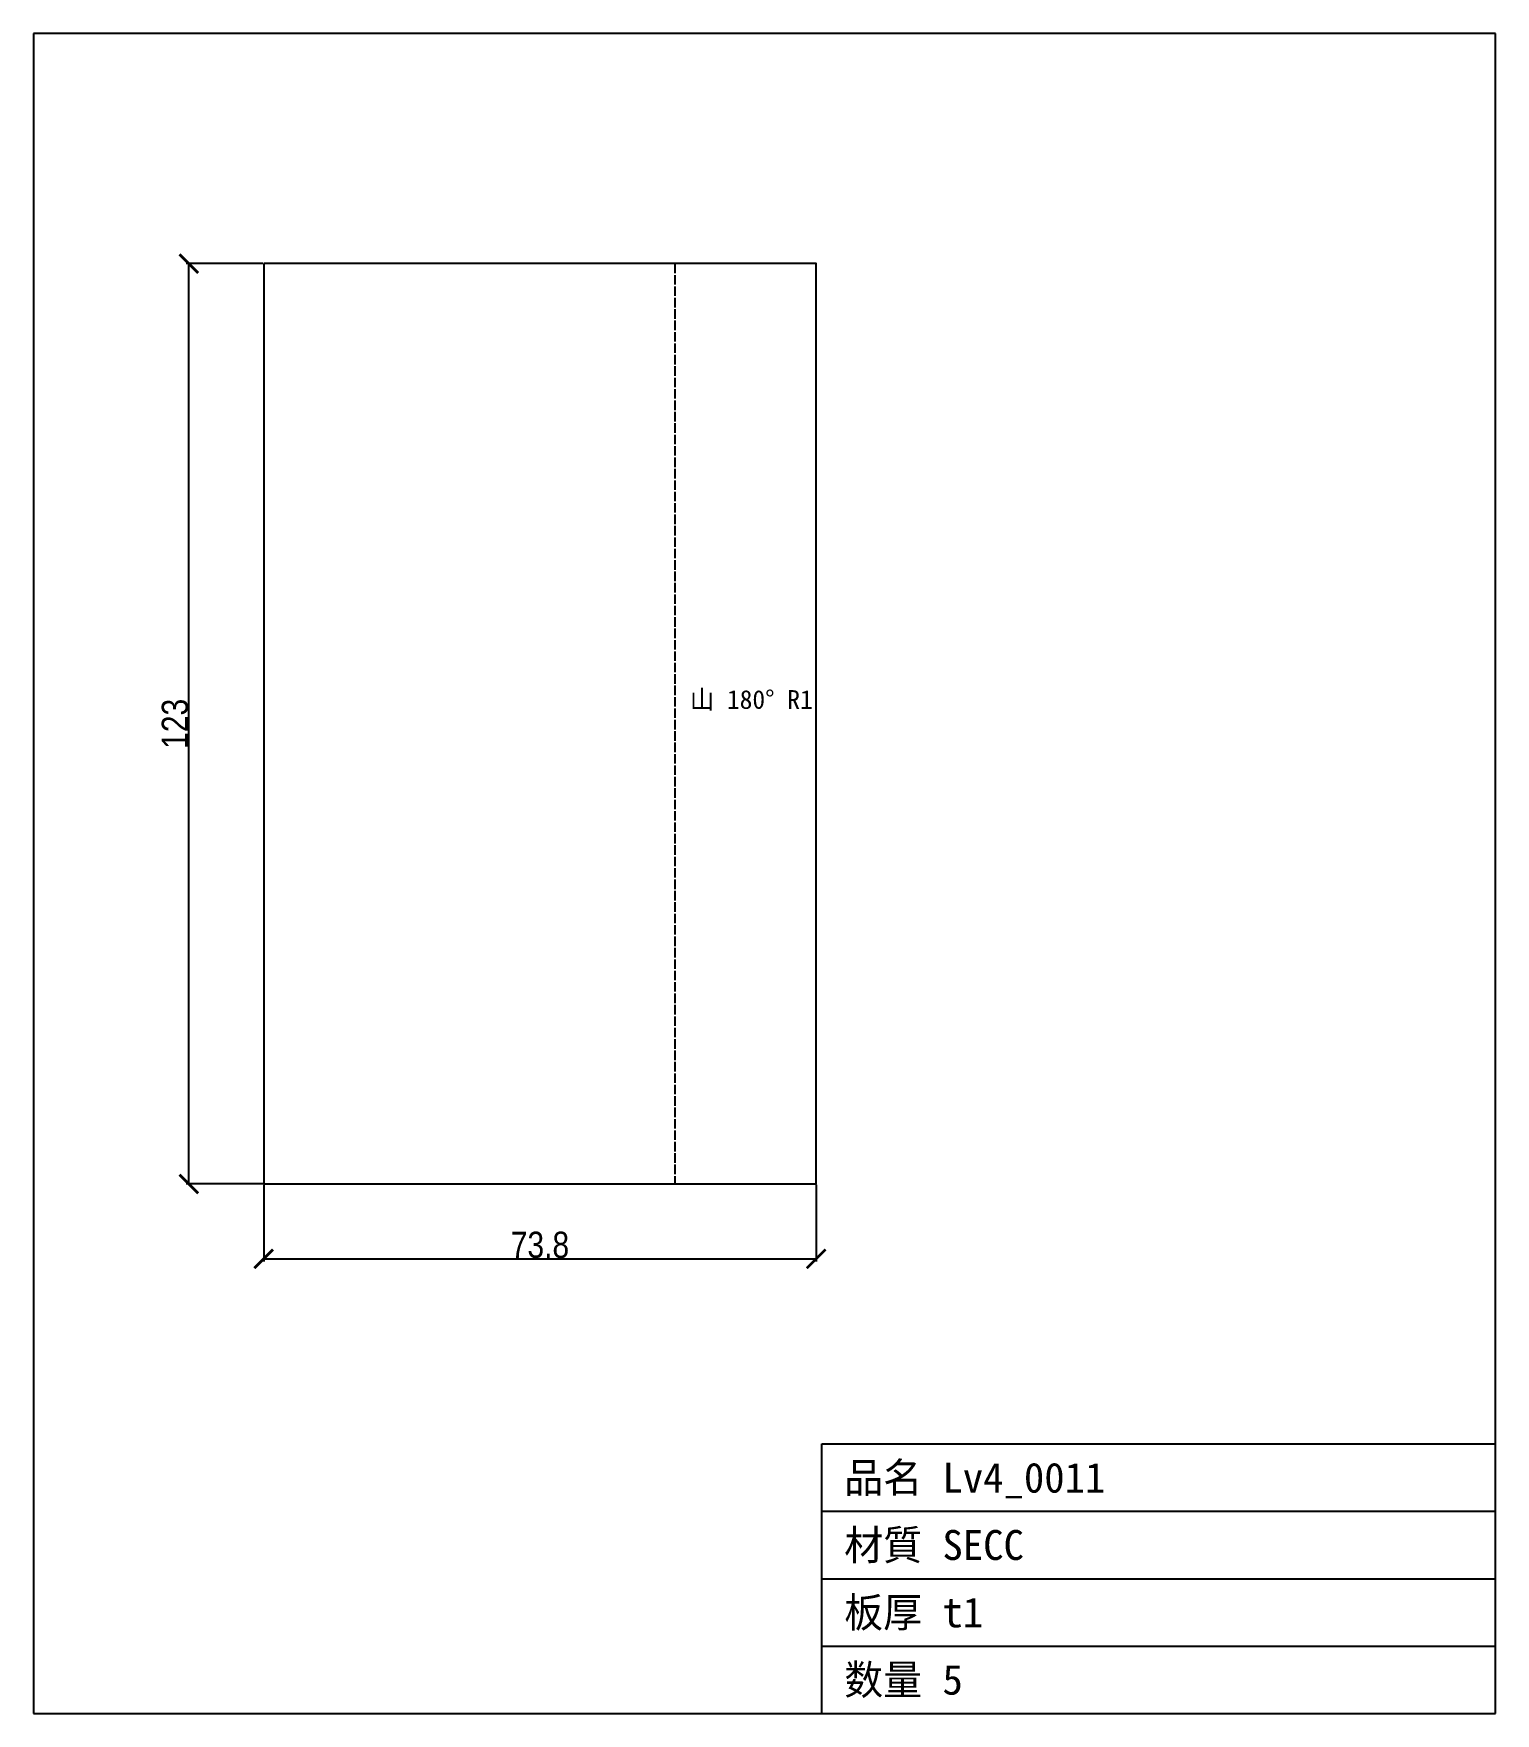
# Model space of a CAD drawing. Header units: millimetres. Extents: x -31 to 165, y -71 to 154.
import ezdxf

# ---------------------------------------------------------------- set-up
doc = ezdxf.new("R2010")
doc.units = ezdxf.units.MM
doc.linetypes.add('DASHED', pattern=[1.524, 1.27, -0.254])
for name, color, linetype in [('13', 7, 'Continuous'), ('14', 7, 'Continuous'), ('15', 7, 'Continuous'), ('16', 7, 'Continuous'), ('5', 7, 'Continuous')]:
    doc.layers.add(name, color=color, linetype=linetype)
doc.styles.add('OpenSansCondensed-Light', font='OpenSansCondensed-Light.ttf')
doc.dimstyles.new('EZDXF', dxfattribs={"dimtxt": 0.25, "dimasz": 0.175, "dimexe": 0.375, "dimexo": 0.125, "dimgap": 0.1, "dimtad": 1, "dimlfac": 100, "dimzin": 12, "dimdsep": 46, "dimtxsty": 'OpenSansCondensed-Light', "dimblk": 'ARCHTICK', "dimcen": 2.5, "dimazin": 3, "dimtfac": 0.5, "dimtmove": 2, "dimatfit": 3})

# ---------------------------------------------------------------- blocks, each defined once
blk = doc.blocks.new('_ARCHTICK')
at = {"color": 0, "linetype": 'BYBLOCK', "const_width": 0.15}
blk.add_lwpolyline([(-0.5, -0.5), (0.5, 0.5)], dxfattribs=at)

msp = doc.modelspace()

# ---------------------------------------------------------------- linework, layer by layer
at = {"layer": '13', "color": 7, "linetype": 'CONTINUOUS'}
msp.add_lwpolyline([(0, 122.98), (0, 0), (73.81, 0), (73.81, 122.98)], close=True, dxfattribs=at)
at = {"layer": '14', "color": 7, "linetype": 'CONTINUOUS'}
for p, q in [((164.56, 153.72), (-30.74, 153.72)), ((-30.74, 153.72), (-30.74, -70.74)), ((164.56, -70.74), (164.56, 153.72)), ((74.56, -70.74), (74.56, -34.74)), ((74.56, -34.74), (164.56, -34.74)), ((74.56, -43.74), (164.56, -43.74)), ((74.56, -52.74), (164.56, -52.74)), ((74.56, -61.74), (164.56, -61.74)), ((-30.74, -70.74), (164.56, -70.74))]:
    msp.add_line(p, q, dxfattribs=at)
at = {"layer": '5', "color": 1, "linetype": 'DASHED'}
msp.add_line((54.94, 122.98), (54.94, 0), dxfattribs=at)

# ---------------------------------------------------------------- texts
at = {"layer": '15', "color": 2}
for s, height, p in [('山 180° R1', 2.5, (56.94, 63.49)), ('品名 Lv4_0011', 4, (77.56, -41.24)), ('材質 SECC', 4, (77.56, -50.24)), ('板厚 t1', 4, (77.56, -59.24)), ('数量 5', 4, (77.56, -68.24))]:
    msp.add_text(s, height=height, dxfattribs=at).set_placement(p)

# ---------------------------------------------------------------- dimensions: what is measured, and where the dimension line sits
at = {"layer": '16', "color": 8}
msp.add_linear_dim(base=(-10, 0), p1=(0, 0), p2=(0, 122.98), angle=90, dimstyle='EZDXF', override={"dimtxt": 3.5, "dimasz": 2.5, "dimdec": 1, "dimlfac": 1}, dxfattribs=at).render()
msp.add_linear_dim(base=(0, -10), p1=(0, 0), p2=(73.81, 0), dimstyle='EZDXF', override={"dimtxt": 3.5, "dimasz": 2.5, "dimdec": 1, "dimlfac": 1}, dxfattribs=at).render()

doc.saveas('drawing.dxf')
